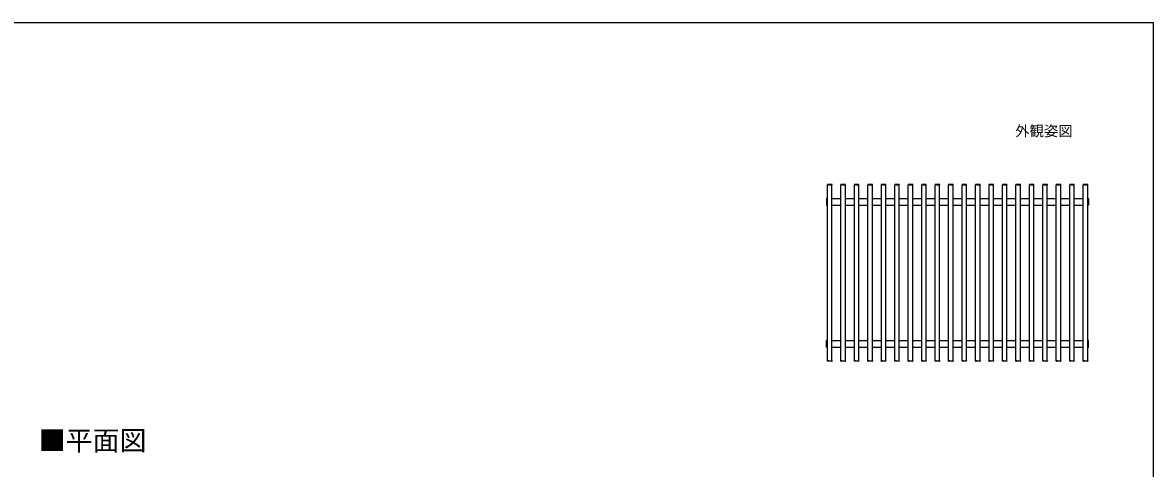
# Model space of a CAD drawing. Units: millimetres, scale not verified. Extents: x -525 to 525, y -783 to 778.
# Drawn here: x -105 to 525, y 499 to 747 of the extents above; entities that cross this region are included whole.
import ezdxf
from ezdxf.enums import TextEntityAlignment as Align

# ---------------------------------------------------------------- set-up
doc = ezdxf.new("R2010")
doc.units = ezdxf.units.MM
doc.header["$LTSCALE"] = 4
for name, color, linetype in [('0-1_USER1', 3, 'Continuous'), ('0-6_YKK_A1', 4, 'Continuous'), ('0-8_YKK_ZWAK', 7, 'Continuous')]:
    doc.layers.add(name, color=color, linetype=linetype)
doc.styles.add('ＭＳ ゴシック', font='')
doc.styles.get('ＭＳ ゴシック').set_extended_font_data('MS Gothic')

msp = doc.modelspace()

# ---------------------------------------------------------------- linework, layer by layer
at = {"layer": '0-6_YKK_A1'}
for p, q in [((343.397, 559.05), (343.396, 657.05)), ((344.149, 657.05), (343.429, 657.05)), ((345.82, 657.3), (343.478, 657.3)), ((344.149, 657.05), (345.149, 657.05)), ((345.149, 657.05), (345.869, 657.05)), ((345.869, 657.05), (345.929, 657.05)), ((345.896, 559.05), (345.896, 657.05)), ((345.929, 657.05), (345.919, 657.206)), ((350.897, 559.05), (350.896, 657.05)), ((351.649, 657.05), (350.929, 657.05)), ((353.32, 657.3), (350.978, 657.3)), ((351.649, 657.05), (352.649, 657.05)), ((352.649, 657.05), (353.369, 657.05)), ((353.369, 657.05), (353.429, 657.05)), ((353.396, 559.05), (353.396, 657.05)), ((353.429, 657.05), (353.419, 657.206)), ((358.397, 559.05), (358.396, 657.05)), ((359.149, 657.05), (358.429, 657.05)), ((360.82, 657.3), (358.478, 657.3)), ((359.149, 657.05), (360.149, 657.05)), ((360.149, 657.05), (360.869, 657.05)), ((360.869, 657.05), (360.929, 657.05)), ((360.896, 559.05), (360.896, 657.05)), ((360.929, 657.05), (360.919, 657.206)), ((365.897, 559.05), (365.896, 657.05)), ((366.649, 657.05), (365.929, 657.05)), ((368.32, 657.3), (365.978, 657.3)), ((366.649, 657.05), (367.649, 657.05)), ((367.649, 657.05), (368.369, 657.05)), ((368.369, 657.05), (368.429, 657.05)), ((368.396, 559.05), (368.396, 657.05)), ((368.429, 657.05), (368.419, 657.206)), ((373.397, 559.05), (373.396, 657.05)), ((374.149, 657.05), (373.429, 657.05)), ((375.82, 657.3), (373.478, 657.3)), ((374.149, 657.05), (375.149, 657.05)), ((375.149, 657.05), (375.869, 657.05)), ((375.869, 657.05), (375.929, 657.05)), ((375.896, 559.05), (375.896, 657.05)), ((375.929, 657.05), (375.919, 657.206)), ((380.897, 559.05), (380.896, 657.05)), ((381.649, 657.05), (380.929, 657.05)), ((383.32, 657.3), (380.978, 657.3)), ((381.649, 657.05), (382.649, 657.05)), ((382.649, 657.05), (383.369, 657.05)), ((383.369, 657.05), (383.429, 657.05)), ((383.396, 559.05), (383.396, 657.05)), ((383.429, 657.05), (383.419, 657.206)), ((388.397, 559.05), (388.396, 657.05)), ((389.149, 657.05), (388.429, 657.05)), ((390.82, 657.3), (388.478, 657.3)), ((389.149, 657.05), (390.149, 657.05)), ((390.149, 657.05), (390.869, 657.05)), ((390.869, 657.05), (390.929, 657.05)), ((390.896, 559.05), (390.896, 657.05)), ((390.929, 657.05), (390.919, 657.206)), ((395.897, 559.05), (395.896, 657.05)), ((396.649, 657.05), (395.929, 657.05)), ((398.32, 657.3), (395.978, 657.3)), ((396.649, 657.05), (397.649, 657.05)), ((397.649, 657.05), (398.369, 657.05)), ((398.369, 657.05), (398.429, 657.05)), ((398.396, 559.05), (398.396, 657.05)), ((398.429, 657.05), (398.419, 657.206)), ((403.397, 559.05), (403.396, 657.05)), ((404.149, 657.05), (403.429, 657.05)), ((405.82, 657.3), (403.478, 657.3)), ((404.149, 657.05), (405.149, 657.05)), ((405.149, 657.05), (405.869, 657.05)), ((405.869, 657.05), (405.929, 657.05)), ((405.896, 559.05), (405.896, 657.05)), ((405.929, 657.05), (405.919, 657.206)), ((410.897, 559.05), (410.896, 657.05)), ((411.649, 657.05), (410.929, 657.05)), ((413.32, 657.3), (410.978, 657.3)), ((411.649, 657.05), (412.649, 657.05)), ((412.649, 657.05), (413.369, 657.05)), ((413.369, 657.05), (413.429, 657.05)), ((413.396, 559.05), (413.396, 657.05)), ((413.429, 657.05), (413.419, 657.206)), ((418.397, 559.05), (418.396, 657.05)), ((419.149, 657.05), (418.429, 657.05)), ((420.82, 657.3), (418.478, 657.3)), ((419.149, 657.05), (420.149, 657.05)), ((420.149, 657.05), (420.869, 657.05)), ((420.869, 657.05), (420.929, 657.05)), ((420.896, 559.05), (420.896, 657.05)), ((420.929, 657.05), (420.919, 657.206)), ((425.897, 559.05), (425.896, 657.05)), ((426.649, 657.05), (425.929, 657.05)), ((428.32, 657.3), (425.978, 657.3)), ((426.649, 657.05), (427.649, 657.05)), ((427.649, 657.05), (428.369, 657.05)), ((428.369, 657.05), (428.429, 657.05)), ((428.396, 559.05), (428.396, 657.05)), ((428.429, 657.05), (428.419, 657.206)), ((433.397, 559.05), (433.396, 657.05)), ((434.149, 657.05), (433.429, 657.05)), ((435.82, 657.3), (433.478, 657.3)), ((434.149, 657.05), (435.149, 657.05)), ((435.149, 657.05), (435.869, 657.05)), ((435.869, 657.05), (435.929, 657.05)), ((435.896, 559.05), (435.896, 657.05)), ((435.929, 657.05), (435.919, 657.206)), ((440.897, 559.05), (440.896, 657.05)), ((441.649, 657.05), (440.929, 657.05)), ((443.32, 657.3), (440.978, 657.3)), ((441.649, 657.05), (442.649, 657.05)), ((442.649, 657.05), (443.369, 657.05)), ((443.369, 657.05), (443.429, 657.05)), ((443.396, 559.05), (443.396, 657.05)), ((443.429, 657.05), (443.419, 657.206)), ((448.397, 559.05), (448.396, 657.05)), ((449.149, 657.05), (448.429, 657.05)), ((450.82, 657.3), (448.478, 657.3)), ((449.149, 657.05), (450.149, 657.05)), ((450.149, 657.05), (450.869, 657.05)), ((450.869, 657.05), (450.929, 657.05)), ((450.896, 559.05), (450.896, 657.05)), ((450.929, 657.05), (450.919, 657.206)), ((455.897, 559.05), (455.896, 657.05)), ((456.649, 657.05), (455.929, 657.05)), ((458.32, 657.3), (455.978, 657.3)), ((456.649, 657.05), (457.649, 657.05)), ((457.649, 657.05), (458.369, 657.05)), ((458.369, 657.05), (458.429, 657.05)), ((458.396, 559.05), (458.396, 657.05)), ((458.429, 657.05), (458.419, 657.206)), ((463.397, 559.05), (463.396, 657.05)), ((464.149, 657.05), (463.429, 657.05)), ((465.82, 657.3), (463.478, 657.3)), ((464.149, 657.05), (465.149, 657.05)), ((465.149, 657.05), (465.869, 657.05)), ((465.869, 657.05), (465.929, 657.05)), ((465.896, 559.05), (465.896, 657.05)), ((465.929, 657.05), (465.919, 657.206)), ((470.897, 559.05), (470.896, 657.05)), ((471.649, 657.05), (470.929, 657.05)), ((473.32, 657.3), (470.978, 657.3)), ((471.649, 657.05), (472.649, 657.05)), ((472.649, 657.05), (473.369, 657.05)), ((473.369, 657.05), (473.429, 657.05)), ((473.396, 559.05), (473.396, 657.05)), ((473.429, 657.05), (473.419, 657.206)), ((478.397, 559.05), (478.396, 657.05)), ((479.149, 657.05), (478.429, 657.05)), ((480.82, 657.3), (478.478, 657.3)), ((479.149, 657.05), (480.149, 657.05)), ((480.149, 657.05), (480.869, 657.05)), ((480.869, 657.05), (480.929, 657.05)), ((480.896, 559.05), (480.896, 657.05)), ((480.929, 657.05), (480.919, 657.206)), ((485.897, 559.05), (485.896, 657.05)), ((486.649, 657.05), (485.929, 657.05)), ((488.32, 657.3), (485.978, 657.3)), ((486.649, 657.05), (487.649, 657.05)), ((487.649, 657.05), (488.369, 657.05)), ((488.369, 657.05), (488.429, 657.05)), ((488.396, 559.05), (488.396, 657.05)), ((488.429, 657.05), (488.419, 657.206)), ((342.899, 649.362), (342.899, 645.738)), ((343.149, 649.47), (342.994, 649.462)), ((343.149, 649.37), (343.149, 649.47)), ((343.149, 649.45), (343.402, 649.45)), ((343.149, 645.73), (343.149, 649.37)), ((345.896, 649.45), (350.896, 649.45)), ((353.396, 649.45), (358.399, 649.45)), ((360.896, 649.45), (365.896, 649.45)), ((368.396, 649.45), (373.396, 649.45)), ((375.896, 649.45), (380.896, 649.45)), ((383.396, 649.45), (388.396, 649.45)), ((390.896, 649.45), (395.896, 649.45)), ((398.396, 649.45), (403.396, 649.45)), ((405.896, 649.45), (410.896, 649.45)), ((413.396, 649.45), (418.396, 649.45)), ((420.896, 649.45), (425.896, 649.45)), ((428.396, 649.45), (433.396, 649.45)), ((435.896, 649.45), (440.896, 649.45)), ((443.396, 649.45), (448.396, 649.45)), ((450.896, 649.45), (455.896, 649.45)), ((458.396, 649.45), (463.396, 649.45)), ((465.896, 649.45), (470.896, 649.45)), ((473.396, 649.45), (478.396, 649.45)), ((480.896, 649.45), (485.896, 649.45)), ((488.396, 649.45), (488.649, 649.45)), ((488.649, 649.47), (488.804, 649.462)), ((488.649, 649.37), (488.649, 649.47)), ((488.649, 645.73), (488.649, 649.37)), ((488.899, 649.362), (488.899, 645.738)), ((343.149, 645.65), (343.403, 645.65)), ((345.896, 645.65), (350.896, 645.65)), ((353.396, 645.65), (358.399, 645.65)), ((360.896, 645.65), (365.896, 645.65)), ((368.396, 645.65), (373.396, 645.65)), ((375.896, 645.65), (380.896, 645.65)), ((383.396, 645.65), (388.396, 645.65)), ((390.896, 645.65), (395.896, 645.65)), ((398.396, 645.65), (403.396, 645.65)), ((405.896, 645.65), (410.896, 645.65)), ((413.396, 645.65), (418.396, 645.65)), ((420.896, 645.65), (425.896, 645.65)), ((428.396, 645.65), (433.396, 645.65)), ((435.896, 645.65), (440.896, 645.65)), ((443.396, 645.65), (448.396, 645.65)), ((450.896, 645.65), (455.896, 645.65)), ((458.396, 645.65), (463.396, 645.65)), ((465.896, 645.65), (470.896, 645.65)), ((473.396, 645.65), (478.396, 645.65)), ((480.896, 645.65), (485.896, 645.65)), ((488.396, 645.65), (488.649, 645.65)), ((342.899, 566.685), (342.899, 570.309)), ((343.149, 570.397), (343.397, 570.397)), ((343.149, 570.317), (343.149, 566.677)), ((345.896, 570.397), (350.897, 570.397)), ((353.396, 570.397), (358.397, 570.397)), ((360.896, 570.397), (365.897, 570.397)), ((368.396, 570.397), (373.397, 570.397)), ((375.896, 570.397), (380.897, 570.397)), ((383.396, 570.397), (388.397, 570.397)), ((390.896, 570.397), (395.897, 570.397)), ((398.396, 570.397), (403.397, 570.397)), ((405.896, 570.397), (410.897, 570.397)), ((413.396, 570.397), (418.397, 570.397)), ((420.896, 570.397), (425.897, 570.397)), ((428.396, 570.397), (433.397, 570.397)), ((435.896, 570.397), (440.897, 570.397)), ((443.396, 570.397), (448.397, 570.397)), ((450.896, 570.397), (455.897, 570.397)), ((458.396, 570.397), (463.397, 570.397)), ((465.896, 570.397), (470.897, 570.397)), ((473.396, 570.397), (478.397, 570.397)), ((480.896, 570.397), (485.897, 570.397)), ((488.396, 570.397), (488.649, 570.397)), ((488.649, 570.317), (488.649, 566.677)), ((488.899, 566.685), (488.899, 570.309)), ((343.149, 566.577), (342.994, 566.585)), ((343.149, 566.677), (343.149, 566.577)), ((343.149, 566.597), (343.397, 566.597)), ((345.896, 566.597), (350.897, 566.597)), ((353.396, 566.597), (358.397, 566.597)), ((360.896, 566.597), (365.897, 566.597)), ((368.396, 566.597), (373.397, 566.597)), ((375.896, 566.597), (380.897, 566.597)), ((383.396, 566.597), (388.397, 566.597)), ((390.896, 566.597), (395.897, 566.597)), ((398.396, 566.597), (403.397, 566.597)), ((405.896, 566.597), (410.897, 566.597)), ((413.396, 566.597), (418.397, 566.597)), ((420.896, 566.597), (425.897, 566.597)), ((428.396, 566.597), (433.397, 566.597)), ((435.896, 566.597), (440.897, 566.597)), ((443.396, 566.597), (448.397, 566.597)), ((450.896, 566.597), (455.897, 566.597)), ((458.396, 566.597), (463.397, 566.597)), ((465.896, 566.597), (470.897, 566.597)), ((473.396, 566.597), (478.397, 566.597)), ((480.896, 566.597), (485.894, 566.597)), ((488.396, 566.597), (488.649, 566.597)), ((488.649, 566.677), (488.649, 566.577)), ((488.649, 566.577), (488.804, 566.585)), ((344.146, 559.05), (343.426, 559.05)), ((345.817, 558.8), (343.476, 558.8)), ((344.146, 559.05), (345.146, 559.05)), ((345.146, 559.05), (345.866, 559.05)), ((345.866, 559.05), (345.926, 559.05)), ((345.926, 559.05), (345.917, 558.894)), ((351.646, 559.05), (350.926, 559.05)), ((353.317, 558.8), (350.976, 558.8)), ((351.646, 559.05), (352.646, 559.05)), ((352.646, 559.05), (353.366, 559.05)), ((353.366, 559.05), (353.426, 559.05)), ((353.426, 559.05), (353.417, 558.894)), ((359.146, 559.05), (358.426, 559.05)), ((360.817, 558.8), (358.476, 558.8)), ((359.146, 559.05), (360.146, 559.05)), ((360.146, 559.05), (360.866, 559.05)), ((360.866, 559.05), (360.926, 559.05)), ((360.926, 559.05), (360.917, 558.894)), ((366.646, 559.05), (365.926, 559.05)), ((368.317, 558.8), (365.976, 558.8)), ((366.646, 559.05), (367.646, 559.05)), ((367.646, 559.05), (368.366, 559.05)), ((368.366, 559.05), (368.426, 559.05)), ((368.426, 559.05), (368.417, 558.894)), ((374.146, 559.05), (373.426, 559.05)), ((375.817, 558.8), (373.476, 558.8)), ((374.146, 559.05), (375.146, 559.05)), ((375.146, 559.05), (375.866, 559.05)), ((375.866, 559.05), (375.926, 559.05)), ((375.926, 559.05), (375.917, 558.894)), ((381.646, 559.05), (380.926, 559.05)), ((383.317, 558.8), (380.976, 558.8)), ((381.646, 559.05), (382.646, 559.05)), ((382.646, 559.05), (383.366, 559.05)), ((383.366, 559.05), (383.426, 559.05)), ((383.426, 559.05), (383.417, 558.894)), ((389.146, 559.05), (388.426, 559.05)), ((390.817, 558.8), (388.476, 558.8)), ((389.146, 559.05), (390.146, 559.05)), ((390.146, 559.05), (390.866, 559.05)), ((390.866, 559.05), (390.926, 559.05)), ((390.926, 559.05), (390.917, 558.894)), ((396.646, 559.05), (395.926, 559.05)), ((398.317, 558.8), (395.976, 558.8)), ((396.646, 559.05), (397.646, 559.05)), ((397.646, 559.05), (398.366, 559.05)), ((398.366, 559.05), (398.426, 559.05)), ((398.426, 559.05), (398.417, 558.894)), ((404.146, 559.05), (403.426, 559.05)), ((405.817, 558.8), (403.476, 558.8)), ((404.146, 559.05), (405.146, 559.05)), ((405.146, 559.05), (405.866, 559.05)), ((405.866, 559.05), (405.926, 559.05)), ((405.926, 559.05), (405.917, 558.894)), ((411.646, 559.05), (410.926, 559.05)), ((413.317, 558.8), (410.976, 558.8)), ((411.646, 559.05), (412.646, 559.05)), ((412.646, 559.05), (413.366, 559.05)), ((413.366, 559.05), (413.426, 559.05)), ((413.426, 559.05), (413.417, 558.894)), ((419.146, 559.05), (418.426, 559.05)), ((420.817, 558.8), (418.476, 558.8)), ((419.146, 559.05), (420.146, 559.05)), ((420.146, 559.05), (420.866, 559.05)), ((420.866, 559.05), (420.926, 559.05)), ((420.926, 559.05), (420.917, 558.894)), ((426.646, 559.05), (425.926, 559.05)), ((428.317, 558.8), (425.976, 558.8)), ((426.646, 559.05), (427.646, 559.05)), ((427.646, 559.05), (428.366, 559.05)), ((428.366, 559.05), (428.426, 559.05)), ((428.426, 559.05), (428.417, 558.894)), ((434.146, 559.05), (433.426, 559.05)), ((435.817, 558.8), (433.476, 558.8)), ((434.146, 559.05), (435.146, 559.05)), ((435.146, 559.05), (435.866, 559.05)), ((435.866, 559.05), (435.926, 559.05)), ((435.926, 559.05), (435.917, 558.894)), ((441.646, 559.05), (440.926, 559.05)), ((443.317, 558.8), (440.976, 558.8)), ((441.646, 559.05), (442.646, 559.05)), ((442.646, 559.05), (443.366, 559.05)), ((443.366, 559.05), (443.426, 559.05)), ((443.426, 559.05), (443.417, 558.894)), ((449.146, 559.05), (448.426, 559.05)), ((450.817, 558.8), (448.476, 558.8)), ((449.146, 559.05), (450.146, 559.05)), ((450.146, 559.05), (450.866, 559.05)), ((450.866, 559.05), (450.926, 559.05)), ((450.926, 559.05), (450.917, 558.894)), ((456.646, 559.05), (455.926, 559.05)), ((458.317, 558.8), (455.976, 558.8)), ((456.646, 559.05), (457.646, 559.05)), ((457.646, 559.05), (458.366, 559.05)), ((458.366, 559.05), (458.426, 559.05)), ((458.426, 559.05), (458.417, 558.894)), ((464.146, 559.05), (463.426, 559.05)), ((465.817, 558.8), (463.476, 558.8)), ((464.146, 559.05), (465.146, 559.05)), ((465.146, 559.05), (465.866, 559.05)), ((465.866, 559.05), (465.926, 559.05)), ((465.926, 559.05), (465.917, 558.894)), ((471.646, 559.05), (470.926, 559.05)), ((473.317, 558.8), (470.976, 558.8)), ((471.646, 559.05), (472.646, 559.05)), ((472.646, 559.05), (473.366, 559.05)), ((473.366, 559.05), (473.426, 559.05)), ((473.426, 559.05), (473.417, 558.894)), ((479.146, 559.05), (478.426, 559.05)), ((480.817, 558.8), (478.476, 558.8)), ((479.146, 559.05), (480.146, 559.05)), ((480.146, 559.05), (480.866, 559.05)), ((480.866, 559.05), (480.926, 559.05)), ((480.926, 559.05), (480.917, 558.894)), ((486.646, 559.05), (485.926, 559.05)), ((488.317, 558.8), (485.976, 558.8)), ((486.646, 559.05), (487.646, 559.05)), ((487.646, 559.05), (488.366, 559.05)), ((488.366, 559.05), (488.426, 559.05)), ((488.426, 559.05), (488.417, 558.894))]:
    msp.add_line(p, q, dxfattribs=at)
for points in [[(343.378, 657.206), (343.369, 657.05), (343.429, 657.05)], [(350.878, 657.206), (350.869, 657.05), (350.929, 657.05)], [(358.378, 657.206), (358.369, 657.05), (358.429, 657.05)], [(365.878, 657.206), (365.869, 657.05), (365.929, 657.05)], [(373.378, 657.206), (373.369, 657.05), (373.429, 657.05)], [(380.878, 657.206), (380.869, 657.05), (380.929, 657.05)], [(388.378, 657.206), (388.369, 657.05), (388.429, 657.05)], [(395.878, 657.206), (395.869, 657.05), (395.929, 657.05)], [(403.378, 657.206), (403.369, 657.05), (403.429, 657.05)], [(410.878, 657.206), (410.869, 657.05), (410.929, 657.05)], [(418.378, 657.206), (418.369, 657.05), (418.429, 657.05)], [(425.878, 657.206), (425.869, 657.05), (425.929, 657.05)], [(433.378, 657.206), (433.369, 657.05), (433.429, 657.05)], [(440.878, 657.206), (440.869, 657.05), (440.929, 657.05)], [(448.378, 657.206), (448.369, 657.05), (448.429, 657.05)], [(455.878, 657.206), (455.869, 657.05), (455.929, 657.05)], [(463.378, 657.206), (463.369, 657.05), (463.429, 657.05)], [(470.878, 657.206), (470.869, 657.05), (470.929, 657.05)], [(478.378, 657.206), (478.369, 657.05), (478.429, 657.05)], [(485.878, 657.206), (485.869, 657.05), (485.929, 657.05)], [(342.994, 645.638), (343.149, 645.63), (343.149, 645.73)], [(488.804, 645.638), (488.649, 645.63), (488.649, 645.73)], [(342.994, 570.409), (343.149, 570.417), (343.149, 570.317)], [(488.804, 570.409), (488.649, 570.417), (488.649, 570.317)], [(343.376, 558.894), (343.366, 559.05), (343.426, 559.05)], [(350.876, 558.894), (350.866, 559.05), (350.926, 559.05)], [(358.376, 558.894), (358.366, 559.05), (358.426, 559.05)], [(365.876, 558.894), (365.866, 559.05), (365.926, 559.05)], [(373.376, 558.894), (373.366, 559.05), (373.426, 559.05)], [(380.876, 558.894), (380.866, 559.05), (380.926, 559.05)], [(388.376, 558.894), (388.366, 559.05), (388.426, 559.05)], [(395.876, 558.894), (395.866, 559.05), (395.926, 559.05)], [(403.376, 558.894), (403.366, 559.05), (403.426, 559.05)], [(410.876, 558.894), (410.866, 559.05), (410.926, 559.05)], [(418.376, 558.894), (418.366, 559.05), (418.426, 559.05)], [(425.876, 558.894), (425.866, 559.05), (425.926, 559.05)], [(433.376, 558.894), (433.366, 559.05), (433.426, 559.05)], [(440.876, 558.894), (440.866, 559.05), (440.926, 559.05)], [(448.376, 558.894), (448.366, 559.05), (448.426, 559.05)], [(455.876, 558.894), (455.866, 559.05), (455.926, 559.05)], [(463.376, 558.894), (463.366, 559.05), (463.426, 559.05)], [(470.876, 558.894), (470.866, 559.05), (470.926, 559.05)], [(478.376, 558.894), (478.366, 559.05), (478.426, 559.05)], [(485.876, 558.894), (485.866, 559.05), (485.926, 559.05)]]:
    msp.add_lwpolyline(points, dxfattribs=at)
for centre, start, end in [((343.478, 657.2), 90, 176.5), ((345.82, 657.2), 3.5, 90), ((350.978, 657.2), 90, 176.5), ((353.32, 657.2), 3.5, 90), ((358.478, 657.2), 90, 176.5), ((360.82, 657.2), 3.5, 90), ((365.978, 657.2), 90, 176.5), ((368.32, 657.2), 3.5, 90), ((373.478, 657.2), 90, 176.5), ((375.82, 657.2), 3.5, 90), ((380.978, 657.2), 90, 176.5), ((383.32, 657.2), 3.5, 90), ((388.478, 657.2), 90, 176.5), ((390.82, 657.2), 3.5, 90), ((395.978, 657.2), 90, 176.5), ((398.32, 657.2), 3.5, 90), ((403.478, 657.2), 90, 176.5), ((405.82, 657.2), 3.5, 90), ((410.978, 657.2), 90, 176.5), ((413.32, 657.2), 3.5, 90), ((418.478, 657.2), 90, 176.5), ((420.82, 657.2), 3.5, 90), ((425.978, 657.2), 90, 176.5), ((428.32, 657.2), 3.5, 90), ((433.478, 657.2), 90, 176.5), ((435.82, 657.2), 3.5, 90), ((440.978, 657.2), 90, 176.5), ((443.32, 657.2), 3.5, 90), ((448.478, 657.2), 90, 176.5), ((450.82, 657.2), 3.5, 90), ((455.978, 657.2), 90, 176.5), ((458.32, 657.2), 3.5, 90), ((463.478, 657.2), 90, 176.5), ((465.82, 657.2), 3.5, 90), ((470.978, 657.2), 90, 176.5), ((473.32, 657.2), 3.5, 90), ((478.478, 657.2), 90, 176.5), ((480.82, 657.2), 3.5, 90), ((485.978, 657.2), 90, 176.5), ((488.32, 657.2), 3.5, 90), ((342.999, 649.362), 93, 180), ((488.799, 649.362), 0, 87), ((342.999, 645.738), 180, 267), ((488.799, 645.738), 273, 0), ((342.999, 570.309), 93, 180), ((488.799, 570.309), 0, 87), ((342.999, 566.685), 180, 267), ((488.799, 566.685), 273, 0), ((343.476, 558.9), 183.5, 270), ((345.817, 558.9), 270, 356.5), ((350.976, 558.9), 183.5, 270), ((353.317, 558.9), 270, 356.5), ((358.476, 558.9), 183.5, 270), ((360.817, 558.9), 270, 356.5), ((365.976, 558.9), 183.5, 270), ((368.317, 558.9), 270, 356.5), ((373.476, 558.9), 183.5, 270), ((375.817, 558.9), 270, 356.5), ((380.976, 558.9), 183.5, 270), ((383.317, 558.9), 270, 356.5), ((388.476, 558.9), 183.5, 270), ((390.817, 558.9), 270, 356.5), ((395.976, 558.9), 183.5, 270), ((398.317, 558.9), 270, 356.5), ((403.476, 558.9), 183.5, 270), ((405.817, 558.9), 270, 356.5), ((410.976, 558.9), 183.5, 270), ((413.317, 558.9), 270, 356.5), ((418.476, 558.9), 183.5, 270), ((420.817, 558.9), 270, 356.5), ((425.976, 558.9), 183.5, 270), ((428.317, 558.9), 270, 356.5), ((433.476, 558.9), 183.5, 270), ((435.817, 558.9), 270, 356.5), ((440.976, 558.9), 183.5, 270), ((443.317, 558.9), 270, 356.5), ((448.476, 558.9), 183.5, 270), ((450.817, 558.9), 270, 356.5), ((455.976, 558.9), 183.5, 270), ((458.317, 558.9), 270, 356.5), ((463.476, 558.9), 183.5, 270), ((465.817, 558.9), 270, 356.5), ((470.976, 558.9), 183.5, 270), ((473.317, 558.9), 270, 356.5), ((478.476, 558.9), 183.5, 270), ((480.817, 558.9), 270, 356.5), ((485.976, 558.9), 183.5, 270), ((488.317, 558.9), 270, 356.5)]:
    msp.add_arc(centre, 0.1, start, end, dxfattribs=at)
at = {"layer": '0-8_YKK_ZWAK'}
msp.add_line((-525, 747.3), (525, 747.3), dxfattribs=at)
msp.add_lwpolyline([(-525, -782.7), (525, -782.7), (525, 747.3)], dxfattribs=at)

# ---------------------------------------------------------------- texts
at = {"layer": '0-1_USER1', "style": 'ＭＳ ゴシック'}
for s, height, p in [('外観姿図', 5.865, (448, 682.3)), ('■平面図', 11, (-96.153, 505.919))]:
    msp.add_text(s, height=height, dxfattribs=at).set_placement(p, align=Align.BOTTOM_LEFT)

doc.saveas('drawing.dxf')
